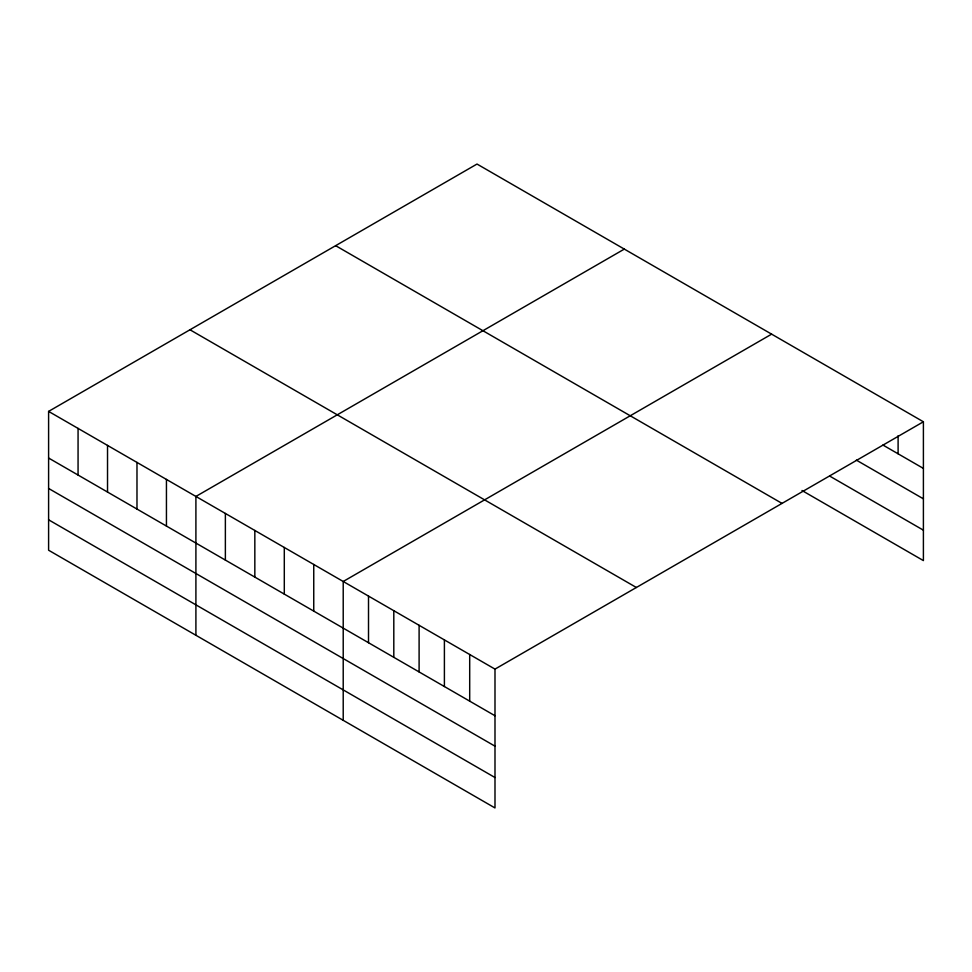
<?xml version="1.0" encoding="UTF-8"?>
<svg xmlns="http://www.w3.org/2000/svg" width="972" height="972" viewBox="0 0 972 972"><rect width="100%" height="100%" fill="white"/><g stroke="black" fill="none" stroke-linecap="round" stroke-linejoin="round"><path stroke-width="1.46" d="M48.6 411.399L494.991 669.113L494.991 807.951L48.6 550.225L48.6 411.399L477.009 164.049L923.4 421.775L923.4 560.601L801.985 490.508M624.316 249.099L195.907 496.437L195.907 635.275M771.622 334.149L343.213 581.487L343.213 720.325M494.991 669.113L923.4 421.775M882.928 445.042L923.4 468.407M856.368 460.133L923.4 498.83M829.809 476.146L923.4 530.177M335.632 245.673L782.023 503.399M189.977 329.775L636.368 587.489M48.6 458.031L494.991 715.744M48.6 488.454L494.991 746.168M48.6 519.801L494.991 777.527M898.104 435.748L898.104 453.803M469.695 654.508L469.695 701.14M444.398 639.904L444.398 686.536M419.102 625.3L419.102 671.931M393.806 610.695L393.806 657.327M368.51 596.091L368.51 642.723M313.749 564.477L313.749 611.109M284.298 547.467L284.298 594.099M254.834 530.457L254.834 577.089M225.37 513.447L225.37 560.079M166.443 479.427L166.443 526.071M136.979 462.417L136.979 509.061M107.528 445.407L107.528 492.051M78.064 428.397L78.064 475.041"/></g></svg>
